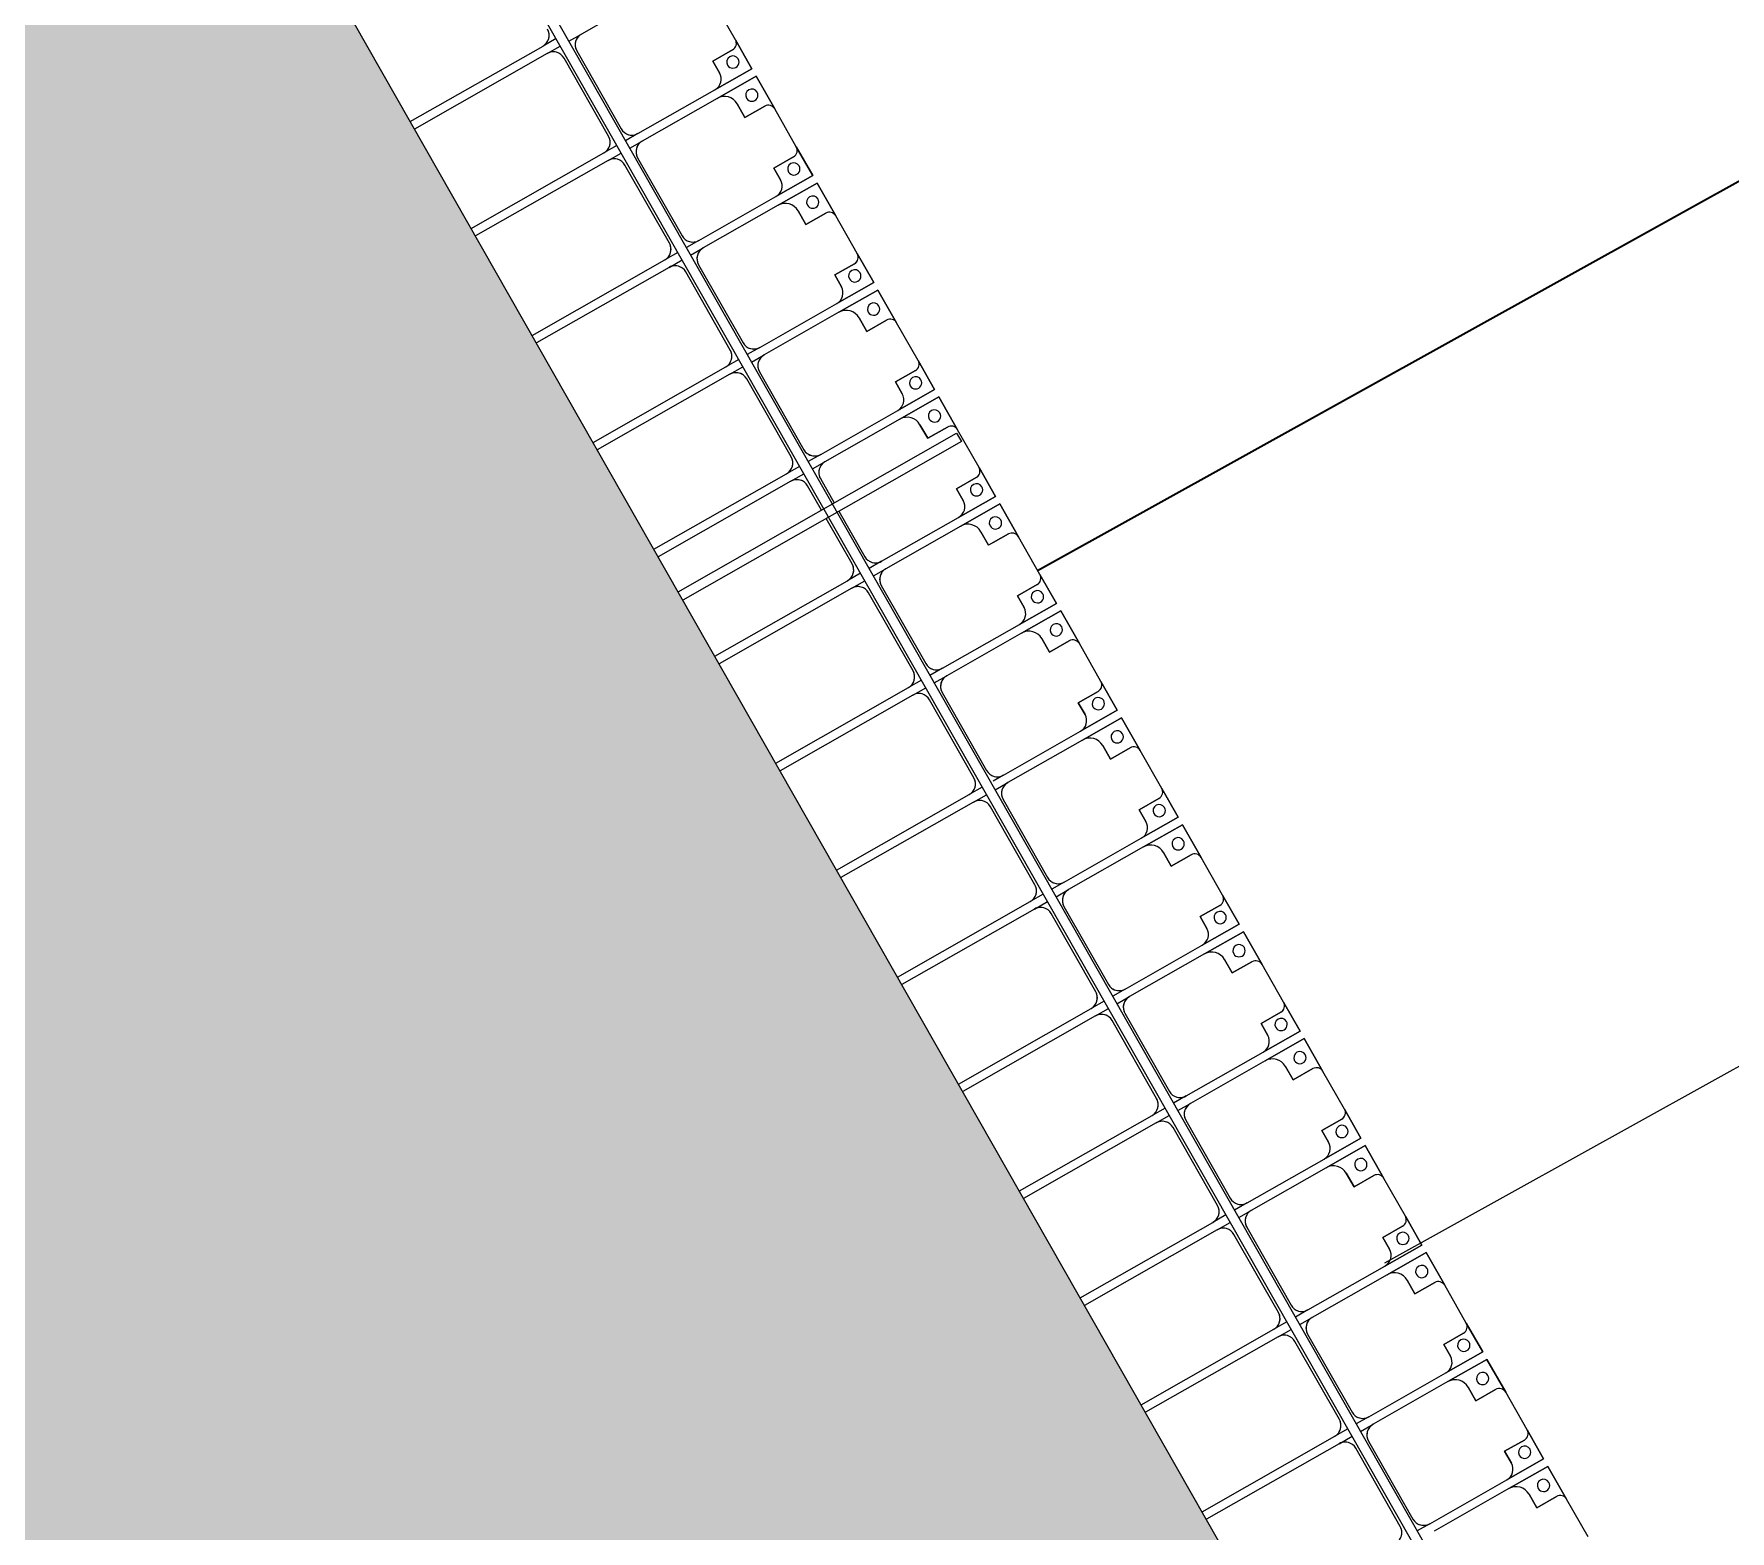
# Model space of a CAD drawing. Header units: millimetres. Extents: x -861324 to 439029, y -308065 to 694685.
# Drawn here: x -94915 to -88024, y -31428 to -25345 of the extents above; entities that cross this region are included whole.
import ezdxf

# ---------------------------------------------------------------- set-up
doc = ezdxf.new("R2010")
doc.units = ezdxf.units.MM
for name, color, linetype, lineweight in [('A-DETL-GENF', 92, 'Continuous', 9), ('A-DETL-THIN', 151, 'Continuous', 9), ('A-GENM', 13, 'Continuous', 9), ('C-TOPO-MAJR', 7, 'Continuous', 35), ('C-TOPO-MINR', 7, 'Continuous', 9), ('S-BEAM', 12, 'Continuous', 9)]:
    doc.layers.add(name, color=color, linetype=linetype, lineweight=lineweight)

# ---------------------------------------------------------------- blocks, each defined once
blk = doc.blocks.new('Dải phao đi lại kèm đỡ invester - DẢI PHAO ĐI LẠI-15551-BỐ TRÍ BÈ PIN HỒ BẢN MÒNG')
at = {"layer": 'A-GENM', "color": 7}
for p, q in [((116588.2, 1312.2), (116411.8, 1312.2)), ((117088.2, 1312.2), (116911.8, 1312.2)), ((117588.2, 1312.2), (117411.8, 1312.2)), ((118088.2, 1312.2), (117911.8, 1312.2)), ((118588.2, 1312.2), (118411.8, 1312.2)), ((119088.2, 1312.2), (118911.8, 1312.2)), ((119588.2, 1312.2), (119411.8, 1312.2)), ((120088.2, 1312.2), (119911.8, 1312.2)), ((120588.2, 1312.2), (120411.8, 1312.2)), ((121088.2, 1312.2), (120911.8, 1312.2)), ((121588.2, 1312.2), (121411.8, 1312.2)), ((122088.2, 1312.2), (121911.8, 1312.2)), ((122588.2, 1312.2), (122411.8, 1312.2)), ((123088.2, 1312.2), (122911.8, 1312.2)), ((123588.2, 1312.2), (123411.8, 1312.2)), ((116618.2, 1189.7), (116618.2, 1282.2)), ((116881.8, 1282.2), (116881.8, 1189.7)), ((117118.2, 1189.7), (117118.2, 1282.2)), ((117381.8, 1282.2), (117381.8, 1189.7)), ((117618.2, 1189.7), (117618.2, 1282.2)), ((117881.8, 1282.2), (117881.8, 1189.7)), ((118118.2, 1189.7), (118118.2, 1282.2)), ((118381.8, 1282.2), (118381.8, 1189.7)), ((118618.2, 1189.7), (118618.2, 1282.2)), ((118881.8, 1282.2), (118881.8, 1189.7)), ((119118.2, 1189.7), (119118.2, 1282.2)), ((119381.8, 1282.2), (119381.8, 1189.7)), ((119618.2, 1189.7), (119618.2, 1282.2)), ((119881.8, 1282.2), (119881.8, 1189.7)), ((120118.2, 1189.7), (120118.2, 1282.2)), ((120381.8, 1282.2), (120381.8, 1189.7)), ((120618.2, 1189.7), (120618.2, 1282.2)), ((120881.8, 1282.2), (120881.8, 1189.7)), ((121118.2, 1189.7), (121118.2, 1282.2)), ((121381.8, 1282.2), (121381.8, 1189.7)), ((121618.2, 1189.7), (121618.2, 1282.2)), ((121881.8, 1282.2), (121881.8, 1189.7)), ((122118.2, 1189.7), (122118.2, 1282.2)), ((122381.8, 1282.2), (122381.8, 1189.7)), ((122618.2, 1189.7), (122618.2, 1282.2)), ((122881.8, 1282.2), (122881.8, 1189.7)), ((123118.2, 1189.7), (123118.2, 1282.2)), ((123381.8, 1282.2), (123381.8, 1189.7)), ((116673.4, 1189.7), (116618.2, 1189.7)), ((116881.8, 1189.7), (116818.4, 1189.7)), ((117173.4, 1189.7), (117118.2, 1189.7)), ((117381.8, 1189.7), (117318.4, 1189.7)), ((117673.4, 1189.7), (117618.2, 1189.7)), ((117881.8, 1189.7), (117818.4, 1189.7)), ((118173.4, 1189.7), (118118.2, 1189.7)), ((118381.8, 1189.7), (118318.4, 1189.7)), ((118673.4, 1189.7), (118618.2, 1189.7)), ((118881.8, 1189.7), (118818.4, 1189.7)), ((119173.4, 1189.7), (119118.2, 1189.7)), ((119381.8, 1189.7), (119318.4, 1189.7)), ((119673.4, 1189.7), (119618.2, 1189.7)), ((119881.8, 1189.7), (119818.4, 1189.7)), ((120173.4, 1189.7), (120118.2, 1189.7)), ((120381.8, 1189.7), (120318.4, 1189.7)), ((120673.4, 1189.7), (120618.2, 1189.7)), ((120881.8, 1189.7), (120818.4, 1189.7)), ((121173.4, 1189.7), (121118.2, 1189.7)), ((121381.8, 1189.7), (121318.4, 1189.7)), ((121673.4, 1189.7), (121618.2, 1189.7)), ((121881.8, 1189.7), (121818.4, 1189.7)), ((122173.4, 1189.7), (122118.2, 1189.7)), ((122381.8, 1189.7), (122318.4, 1189.7)), ((122673.4, 1189.7), (122618.2, 1189.7)), ((122881.8, 1189.7), (122818.4, 1189.7)), ((123173.4, 1189.7), (123118.2, 1189.7)), ((123381.8, 1189.7), (123318.4, 1189.7)), ((116258.4, 1129.7), (116258.4, 779.7)), ((116723.4, 779.7), (116723.4, 1139.7)), ((116758.4, 1129.7), (116758.4, 779.7)), ((117223.4, 779.7), (117223.4, 1139.7)), ((117258.4, 1129.7), (117258.4, 779.7)), ((117723.4, 779.7), (117723.4, 1139.7)), ((117758.4, 1129.7), (117758.4, 779.7)), ((118223.4, 779.7), (118223.4, 1139.7)), ((118258.4, 1129.7), (118258.4, 779.7)), ((118723.4, 779.7), (118723.4, 1139.7)), ((118758.4, 1129.7), (118758.4, 779.7)), ((119223.4, 779.7), (119223.4, 1139.7)), ((119258.4, 1129.7), (119258.4, 779.7)), ((119723.4, 779.7), (119723.4, 1139.7)), ((119758.4, 1129.7), (119758.4, 779.7)), ((120223.4, 779.7), (120223.4, 1139.7)), ((120258.4, 1129.7), (120258.4, 779.7)), ((120723.4, 779.7), (120723.4, 1139.7)), ((120758.4, 1129.7), (120758.4, 779.7)), ((121223.4, 779.7), (121223.4, 1139.7)), ((121258.4, 1129.7), (121258.4, 779.7)), ((121723.4, 779.7), (121723.4, 1139.7)), ((121758.4, 1129.7), (121758.4, 779.7)), ((122223.4, 779.7), (122223.4, 1139.7)), ((122258.4, 1129.7), (122258.4, 779.7)), ((122723.4, 779.7), (122723.4, 1139.7)), ((122758.4, 1129.7), (122758.4, 779.7)), ((123223.4, 779.7), (123223.4, 1139.7)), ((123258.4, 1129.7), (123258.4, 779.7)), ((116258.4, 721.1), (116258.4, 779.7)), ((116723.4, 779.7), (116723.4, 721.1)), ((116758.4, 721.1), (116758.4, 779.7)), ((117223.4, 779.7), (117223.4, 721.1)), ((117258.4, 721.1), (117258.4, 779.7)), ((117723.4, 779.7), (117723.4, 721.1)), ((117758.4, 721.1), (117758.4, 779.7)), ((118223.4, 779.7), (118223.4, 721.1)), ((118258.4, 721.1), (118258.4, 779.7)), ((118723.4, 779.7), (118723.4, 721.1)), ((118758.4, 721.1), (118758.4, 779.7)), ((119223.4, 779.7), (119223.4, 721.1)), ((119258.4, 721.1), (119258.4, 779.7)), ((119723.4, 779.7), (119723.4, 731.8)), ((119758.4, 721.1), (119758.4, 779.7)), ((120223.4, 779.7), (120223.4, 721.1)), ((120258.4, 721.1), (120258.4, 779.7)), ((120723.4, 779.7), (120723.4, 721.1)), ((120758.4, 721.1), (120758.4, 779.7)), ((121223.4, 779.7), (121223.4, 721.1)), ((121258.4, 721.1), (121258.4, 779.7)), ((121723.4, 779.7), (121723.4, 721.1)), ((121758.4, 721.1), (121758.4, 779.7)), ((122223.4, 779.7), (122223.4, 721.1)), ((122258.4, 721.1), (122258.4, 779.7)), ((122723.4, 779.7), (122723.4, 721.1)), ((122758.4, 721.1), (122758.4, 779.7)), ((123223.4, 779.7), (123223.4, 721.1)), ((116308.4, 729.7), (116673.4, 729.7)), ((116808.4, 729.7), (117173.4, 729.7)), ((117308.4, 729.7), (117673.4, 729.7)), ((117808.4, 729.7), (118173.4, 729.7)), ((118308.4, 729.7), (118421.3, 729.7)), ((118461.3, 729.7), (118673.4, 729.7)), ((118808.4, 729.7), (119173.4, 729.7)), ((119308.4, 729.7), (119673.4, 729.7)), ((119808.4, 729.7), (120173.4, 729.7)), ((120308.4, 729.7), (120673.4, 729.7)), ((120808.4, 729.7), (121173.4, 729.7)), ((121308.4, 729.7), (121673.4, 729.7)), ((121808.4, 729.7), (122173.4, 729.7)), ((122308.4, 729.7), (122673.4, 729.7)), ((122808.4, 729.7), (123173.4, 729.7)), ((116223.4, 681.1), (116223.4, 620.3)), ((116223.4, 0), (116223.4, 620.3)), ((116258.4, 620.3), (116258.4, 681.1)), ((116258.4, 620.3), (116258.4, 0)), ((116673.4, 670.3), (116308.4, 670.3)), ((116723.4, 681.1), (116723.4, 620.3)), ((116723.4, 0), (116723.4, 620.3)), ((116758.4, 620.3), (116758.4, 681.1)), ((116758.4, 620.3), (116758.4, 0)), ((117173.4, 670.3), (116808.4, 670.3)), ((117223.4, 681.1), (117223.4, 620.3)), ((117223.4, 0), (117223.4, 620.3)), ((117258.4, 620.3), (117258.4, 681.1)), ((117258.4, 620.3), (117258.4, 0)), ((117673.4, 670.3), (117308.4, 670.3)), ((117723.4, 681.1), (117723.4, 620.3)), ((117723.4, 0), (117723.4, 620.3)), ((117758.4, 620.3), (117758.4, 681.1)), ((117758.4, 620.3), (117758.4, 0)), ((118173.4, 670.3), (117808.4, 670.3)), ((118223.4, 681.1), (118223.4, 620.3)), ((118223.4, 0), (118223.4, 620.3)), ((118258.4, 620.3), (118258.4, 681.1)), ((118258.4, 620.3), (118258.4, 0)), ((118421.3, 670.3), (118308.4, 670.3)), ((118673.4, 670.3), (118461.3, 670.3)), ((118723.4, 681.1), (118723.4, 620.3)), ((118723.4, 0), (118723.4, 620.3)), ((118758.4, 620.3), (118758.4, 681.1)), ((118758.4, 620.3), (118758.4, 0)), ((119173.4, 670.3), (118808.4, 670.3)), ((119223.4, 681.1), (119223.4, 620.3)), ((119223.4, 0), (119223.4, 620.3)), ((119258.4, 620.3), (119258.4, 681.1)), ((119258.4, 620.3), (119258.4, 0)), ((119673.4, 670.3), (119308.4, 670.3)), ((119723.4, 681.1), (119723.4, 620.3)), ((119723.4, 0), (119723.4, 620.3)), ((119758.4, 620.3), (119758.4, 681.1)), ((119758.4, 620.3), (119758.4, 0)), ((120173.4, 670.3), (119808.4, 670.3)), ((120223.4, 681.1), (120223.4, 620.3)), ((120223.4, 0), (120223.4, 620.3)), ((120258.4, 620.3), (120258.4, 681.1)), ((120258.4, 620.3), (120258.4, 0)), ((120673.4, 670.3), (120308.4, 670.3)), ((120723.4, 681.1), (120723.4, 620.3)), ((120723.4, 0), (120723.4, 620.3)), ((120758.4, 620.3), (120758.4, 681.1)), ((120758.4, 620.3), (120758.4, 0)), ((121173.4, 670.3), (120808.4, 670.3)), ((121223.4, 681.1), (121223.4, 620.3)), ((121223.4, 0), (121223.4, 620.3)), ((121258.4, 620.3), (121258.4, 681.1)), ((121258.4, 620.3), (121258.4, 0)), ((121673.4, 670.3), (121308.4, 670.3)), ((121723.4, 681.1), (121723.4, 620.3)), ((121723.4, 0), (121723.4, 620.3)), ((121758.4, 620.3), (121758.4, 681.1)), ((121758.4, 620.3), (121758.4, 0)), ((122173.4, 670.3), (121808.4, 670.3)), ((122223.4, 681.1), (122223.4, 620.3)), ((122223.4, 0), (122223.4, 620.3)), ((122258.4, 620.3), (122258.4, 681.1)), ((122258.4, 620.3), (122258.4, 0)), ((122673.4, 670.3), (122308.4, 670.3)), ((122723.4, 681.1), (122723.4, 620.3)), ((122723.4, 0), (122723.4, 620.3)), ((122758.4, 620.3), (122758.4, 681.1)), ((122758.4, 620.3), (122758.4, 0)), ((123173.4, 670.3), (122808.4, 670.3))]:
    blk.add_line(p, q, dxfattribs=at)
at = {"layer": 'A-GENM', "color": 9}
for p, q in [((116588.2, 1312.2), (116723.4, 1312.2)), ((116723.4, 1312.2), (116588.2, 1312.2)), ((116723.4, 1312.2), (116723.4, 1139.7)), ((116723.4, 1139.7), (116723.4, 1312.2)), ((116758.4, 1312.2), (116911.8, 1312.2)), ((116758.4, 1129.7), (116758.4, 1312.2)), ((116758.4, 1312.2), (116758.4, 1129.7)), ((116911.8, 1312.2), (116758.4, 1312.2)), ((117088.2, 1312.2), (117223.4, 1312.2)), ((117223.4, 1312.2), (117088.2, 1312.2)), ((117223.4, 1312.2), (117223.4, 1139.7)), ((117223.4, 1139.7), (117223.4, 1312.2)), ((117258.4, 1312.2), (117411.8, 1312.2)), ((117258.4, 1129.7), (117258.4, 1312.2)), ((117258.4, 1312.2), (117258.4, 1129.7)), ((117411.8, 1312.2), (117258.4, 1312.2)), ((117588.2, 1312.2), (117723.4, 1312.2)), ((117723.4, 1312.2), (117588.2, 1312.2)), ((117723.4, 1312.2), (117723.4, 1139.7)), ((117723.4, 1139.7), (117723.4, 1312.2)), ((117758.4, 1312.2), (117911.8, 1312.2)), ((117758.4, 1129.7), (117758.4, 1312.2)), ((117758.4, 1312.2), (117758.4, 1129.7)), ((117911.8, 1312.2), (117758.4, 1312.2)), ((118088.2, 1312.2), (118223.4, 1312.2)), ((118223.4, 1312.2), (118088.2, 1312.2)), ((118223.4, 1312.2), (118223.4, 1139.7)), ((118223.4, 1139.7), (118223.4, 1312.2)), ((118258.4, 1312.2), (118411.8, 1312.2)), ((118258.4, 1129.7), (118258.4, 1312.2)), ((118258.4, 1312.2), (118258.4, 1129.7)), ((118411.8, 1312.2), (118258.4, 1312.2)), ((118588.2, 1312.2), (118723.4, 1312.2)), ((118723.4, 1312.2), (118588.2, 1312.2)), ((118723.4, 1312.2), (118723.4, 1139.7)), ((118723.4, 1139.7), (118723.4, 1312.2)), ((118758.4, 1312.2), (118911.8, 1312.2)), ((118758.4, 1129.7), (118758.4, 1312.2)), ((118758.4, 1312.2), (118758.4, 1129.7)), ((118911.8, 1312.2), (118758.4, 1312.2)), ((119088.2, 1312.2), (119223.4, 1312.2)), ((119223.4, 1312.2), (119088.2, 1312.2)), ((119223.4, 1312.2), (119223.4, 1139.7)), ((119223.4, 1139.7), (119223.4, 1312.2)), ((119258.4, 1312.2), (119411.8, 1312.2)), ((119258.4, 1129.7), (119258.4, 1312.2)), ((119258.4, 1312.2), (119258.4, 1129.7)), ((119411.8, 1312.2), (119258.4, 1312.2)), ((119588.2, 1312.2), (119723.4, 1312.2)), ((119723.4, 1312.2), (119588.2, 1312.2)), ((119723.4, 1312.2), (119723.4, 1139.7)), ((119723.4, 1139.7), (119723.4, 1312.2)), ((119758.4, 1312.2), (119911.8, 1312.2)), ((119758.4, 1129.7), (119758.4, 1312.2)), ((119758.4, 1312.2), (119758.4, 1129.7)), ((119911.8, 1312.2), (119758.4, 1312.2)), ((120088.2, 1312.2), (120223.4, 1312.2)), ((120223.4, 1312.2), (120088.2, 1312.2)), ((120223.4, 1312.2), (120223.4, 1139.7)), ((120223.4, 1139.7), (120223.4, 1312.2)), ((120258.4, 1312.2), (120411.8, 1312.2)), ((120258.4, 1129.7), (120258.4, 1312.2)), ((120258.4, 1312.2), (120258.4, 1129.7)), ((120411.8, 1312.2), (120258.4, 1312.2)), ((120588.2, 1312.2), (120723.4, 1312.2)), ((120723.4, 1312.2), (120588.2, 1312.2)), ((120723.4, 1312.2), (120723.4, 1139.7)), ((120723.4, 1139.7), (120723.4, 1312.2)), ((120758.4, 1312.2), (120911.8, 1312.2)), ((120758.4, 1129.7), (120758.4, 1312.2)), ((120758.4, 1312.2), (120758.4, 1129.7)), ((120911.8, 1312.2), (120758.4, 1312.2)), ((121088.2, 1312.2), (121223.4, 1312.2)), ((121223.4, 1312.2), (121088.2, 1312.2)), ((121223.4, 1312.2), (121223.4, 1139.7)), ((121223.4, 1139.7), (121223.4, 1312.2)), ((121258.4, 1312.2), (121411.8, 1312.2)), ((121258.4, 1129.7), (121258.4, 1312.2)), ((121258.4, 1312.2), (121258.4, 1129.7)), ((121411.8, 1312.2), (121258.4, 1312.2)), ((121588.2, 1312.2), (121723.4, 1312.2)), ((121723.4, 1312.2), (121588.2, 1312.2)), ((121723.4, 1312.2), (121723.4, 1139.7)), ((121723.4, 1139.7), (121723.4, 1312.2)), ((121758.4, 1312.2), (121911.8, 1312.2)), ((121758.4, 1129.7), (121758.4, 1312.2)), ((121758.4, 1312.2), (121758.4, 1129.7)), ((121911.8, 1312.2), (121758.4, 1312.2)), ((122088.2, 1312.2), (122223.4, 1312.2)), ((122223.4, 1312.2), (122088.2, 1312.2)), ((122223.4, 1312.2), (122223.4, 1139.7)), ((122223.4, 1139.7), (122223.4, 1312.2)), ((122258.4, 1312.2), (122411.8, 1312.2)), ((122258.4, 1129.7), (122258.4, 1312.2)), ((122258.4, 1312.2), (122258.4, 1129.7)), ((122411.8, 1312.2), (122258.4, 1312.2)), ((122588.2, 1312.2), (122723.4, 1312.2)), ((122723.4, 1312.2), (122588.2, 1312.2)), ((122723.4, 1312.2), (122723.4, 1139.7)), ((122723.4, 1139.7), (122723.4, 1312.2)), ((122758.4, 1312.2), (122911.8, 1312.2)), ((122758.4, 1129.7), (122758.4, 1312.2)), ((122758.4, 1312.2), (122758.4, 1129.7)), ((122911.8, 1312.2), (122758.4, 1312.2)), ((123088.2, 1312.2), (123223.4, 1312.2)), ((123223.4, 1312.2), (123088.2, 1312.2)), ((123223.4, 1312.2), (123223.4, 1139.7)), ((123223.4, 1139.7), (123223.4, 1312.2)), ((123258.4, 1312.2), (123411.8, 1312.2)), ((123258.4, 1129.7), (123258.4, 1312.2)), ((123258.4, 1312.2), (123258.4, 1129.7)), ((123411.8, 1312.2), (123258.4, 1312.2)), ((116618.2, 1282.2), (116618.2, 1189.7)), ((116618.2, 1282.2), (116618.2, 1189.7)), ((116618.2, 1189.7), (116618.2, 1282.2)), ((116881.8, 1189.7), (116881.8, 1282.2)), ((116881.8, 1189.7), (116881.8, 1282.2)), ((116881.8, 1282.2), (116881.8, 1189.7)), ((117118.2, 1282.2), (117118.2, 1189.7)), ((117118.2, 1282.2), (117118.2, 1189.7)), ((117118.2, 1189.7), (117118.2, 1282.2)), ((117381.8, 1189.7), (117381.8, 1282.2)), ((117381.8, 1189.7), (117381.8, 1282.2)), ((117381.8, 1282.2), (117381.8, 1189.7)), ((117618.2, 1282.2), (117618.2, 1189.7)), ((117618.2, 1282.2), (117618.2, 1189.7)), ((117618.2, 1189.7), (117618.2, 1282.2)), ((117881.8, 1189.7), (117881.8, 1282.2)), ((117881.8, 1189.7), (117881.8, 1282.2)), ((117881.8, 1282.2), (117881.8, 1189.7)), ((118118.2, 1282.2), (118118.2, 1189.7)), ((118118.2, 1282.2), (118118.2, 1189.7)), ((118118.2, 1189.7), (118118.2, 1282.2)), ((118381.8, 1189.7), (118381.8, 1282.2)), ((118381.8, 1189.7), (118381.8, 1282.2)), ((118381.8, 1282.2), (118381.8, 1189.7)), ((118618.2, 1282.2), (118618.2, 1189.7)), ((118618.2, 1282.2), (118618.2, 1189.7)), ((118618.2, 1189.7), (118618.2, 1282.2)), ((118881.8, 1211.1), (118881.8, 1282.2)), ((118881.8, 1211.1), (118881.8, 1282.2)), ((118881.8, 1282.2), (118881.8, 1211.1)), ((119118.2, 1282.2), (119118.2, 1189.7)), ((119118.2, 1282.2), (119118.2, 1189.7)), ((119118.2, 1189.7), (119118.2, 1282.2)), ((119381.8, 1189.7), (119381.8, 1282.2)), ((119381.8, 1189.7), (119381.8, 1282.2)), ((119381.8, 1282.2), (119381.8, 1189.7)), ((119618.2, 1282.2), (119618.2, 1189.7)), ((119618.2, 1282.2), (119618.2, 1189.7)), ((119618.2, 1189.7), (119618.2, 1282.2)), ((119881.8, 1189.7), (119881.8, 1282.2)), ((119881.8, 1189.7), (119881.8, 1282.2)), ((119881.8, 1282.2), (119881.8, 1189.7)), ((120118.2, 1282.2), (120118.2, 1189.7)), ((120118.2, 1282.2), (120118.2, 1189.7)), ((120118.2, 1189.7), (120118.2, 1282.2)), ((120381.8, 1189.7), (120381.8, 1282.2)), ((120381.8, 1189.7), (120381.8, 1282.2)), ((120381.8, 1282.2), (120381.8, 1189.7)), ((120618.2, 1282.2), (120618.2, 1189.7)), ((120618.2, 1282.2), (120618.2, 1189.7)), ((120618.2, 1189.7), (120618.2, 1282.2)), ((120881.8, 1189.7), (120881.8, 1282.2)), ((120881.8, 1189.7), (120881.8, 1282.2)), ((120881.8, 1282.2), (120881.8, 1189.7)), ((121118.2, 1282.2), (121118.2, 1189.7)), ((121118.2, 1282.2), (121118.2, 1189.7)), ((121118.2, 1189.7), (121118.2, 1282.2)), ((121381.8, 1189.7), (121381.8, 1282.2)), ((121381.8, 1189.7), (121381.8, 1282.2)), ((121381.8, 1282.2), (121381.8, 1189.7)), ((121618.2, 1282.2), (121618.2, 1189.7)), ((121618.2, 1282.2), (121618.2, 1189.7)), ((121618.2, 1189.7), (121618.2, 1282.2)), ((121881.8, 1189.7), (121881.8, 1282.2)), ((121881.8, 1189.7), (121881.8, 1282.2)), ((121881.8, 1282.2), (121881.8, 1189.7)), ((122118.2, 1282.2), (122118.2, 1189.7)), ((122118.2, 1282.2), (122118.2, 1189.7)), ((122118.2, 1189.7), (122118.2, 1282.2)), ((122381.8, 1189.7), (122381.8, 1282.2)), ((122381.8, 1189.7), (122381.8, 1282.2)), ((122381.8, 1282.2), (122381.8, 1189.7)), ((122618.2, 1282.2), (122618.2, 1189.7)), ((122618.2, 1282.2), (122618.2, 1189.7)), ((122618.2, 1189.7), (122618.2, 1282.2)), ((122881.8, 1189.7), (122881.8, 1282.2)), ((122881.8, 1189.7), (122881.8, 1282.2)), ((122881.8, 1282.2), (122881.8, 1189.7)), ((123118.2, 1282.2), (123118.2, 1189.7)), ((123118.2, 1282.2), (123118.2, 1189.7)), ((123118.2, 1189.7), (123118.2, 1282.2)), ((123381.8, 1189.7), (123381.8, 1282.2)), ((123381.8, 1189.7), (123381.8, 1282.2)), ((123381.8, 1282.2), (123381.8, 1189.7)), ((116618.2, 1189.7), (116673.4, 1189.7)), ((116618.2, 1189.7), (116673.4, 1189.7)), ((116673.4, 1189.7), (116618.2, 1189.7)), ((116818.4, 1189.7), (116881.8, 1189.7)), ((116818.4, 1189.7), (116881.8, 1189.7)), ((116881.8, 1189.7), (116818.4, 1189.7)), ((117118.2, 1189.7), (117173.4, 1189.7)), ((117118.2, 1189.7), (117173.4, 1189.7)), ((117173.4, 1189.7), (117118.2, 1189.7)), ((117318.4, 1189.7), (117381.8, 1189.7)), ((117318.4, 1189.7), (117381.8, 1189.7)), ((117381.8, 1189.7), (117318.4, 1189.7)), ((117618.2, 1189.7), (117673.4, 1189.7)), ((117618.2, 1189.7), (117673.4, 1189.7)), ((117673.4, 1189.7), (117618.2, 1189.7)), ((117818.4, 1189.7), (117881.8, 1189.7)), ((117818.4, 1189.7), (117881.8, 1189.7)), ((117881.8, 1189.7), (117818.4, 1189.7)), ((118118.2, 1189.7), (118173.4, 1189.7)), ((118118.2, 1189.7), (118173.4, 1189.7)), ((118173.4, 1189.7), (118118.2, 1189.7)), ((118318.4, 1189.7), (118381.8, 1189.7)), ((118318.4, 1189.7), (118381.8, 1189.7)), ((118381.8, 1189.7), (118318.4, 1189.7)), ((118618.2, 1189.7), (118673.4, 1189.7)), ((118618.2, 1189.7), (118673.4, 1189.7)), ((118673.4, 1189.7), (118618.2, 1189.7)), ((118818.4, 1189.7), (118881.8, 1189.7)), ((118818.4, 1189.7), (118881.8, 1189.7)), ((118881.8, 1189.7), (118818.4, 1189.7)), ((119118.2, 1189.7), (119173.4, 1189.7)), ((119118.2, 1189.7), (119173.4, 1189.7)), ((119173.4, 1189.7), (119118.2, 1189.7)), ((119318.4, 1189.7), (119381.8, 1189.7)), ((119318.4, 1189.7), (119381.8, 1189.7)), ((119381.8, 1189.7), (119318.4, 1189.7)), ((119618.2, 1189.7), (119673.4, 1189.7)), ((119618.2, 1189.7), (119673.4, 1189.7)), ((119673.4, 1189.7), (119618.2, 1189.7)), ((119818.4, 1189.7), (119881.8, 1189.7)), ((119818.4, 1189.7), (119881.8, 1189.7)), ((119881.8, 1189.7), (119818.4, 1189.7)), ((120118.2, 1189.7), (120173.4, 1189.7)), ((120118.2, 1189.7), (120173.4, 1189.7)), ((120173.4, 1189.7), (120118.2, 1189.7)), ((120318.4, 1189.7), (120381.8, 1189.7)), ((120318.4, 1189.7), (120381.8, 1189.7)), ((120381.8, 1189.7), (120318.4, 1189.7)), ((120618.2, 1189.7), (120673.4, 1189.7)), ((120618.2, 1189.7), (120673.4, 1189.7)), ((120673.4, 1189.7), (120618.2, 1189.7)), ((120818.4, 1189.7), (120881.8, 1189.7)), ((120818.4, 1189.7), (120881.8, 1189.7)), ((120881.8, 1189.7), (120818.4, 1189.7)), ((121118.2, 1189.7), (121173.4, 1189.7)), ((121118.2, 1189.7), (121173.4, 1189.7)), ((121173.4, 1189.7), (121118.2, 1189.7)), ((121318.4, 1189.7), (121381.8, 1189.7)), ((121318.4, 1189.7), (121381.8, 1189.7)), ((121381.8, 1189.7), (121318.4, 1189.7)), ((121618.2, 1189.7), (121673.4, 1189.7)), ((121618.2, 1189.7), (121673.4, 1189.7)), ((121673.4, 1189.7), (121618.2, 1189.7)), ((121818.4, 1189.7), (121881.8, 1189.7)), ((121818.4, 1189.7), (121881.8, 1189.7)), ((121881.8, 1189.7), (121818.4, 1189.7)), ((122118.2, 1189.7), (122173.4, 1189.7)), ((122118.2, 1189.7), (122173.4, 1189.7)), ((122173.4, 1189.7), (122118.2, 1189.7)), ((122318.4, 1189.7), (122381.8, 1189.7)), ((122318.4, 1189.7), (122381.8, 1189.7)), ((122381.8, 1189.7), (122318.4, 1189.7)), ((122618.2, 1189.7), (122673.4, 1189.7)), ((122618.2, 1189.7), (122673.4, 1189.7)), ((122673.4, 1189.7), (122618.2, 1189.7)), ((122818.4, 1189.7), (122881.8, 1189.7)), ((122818.4, 1189.7), (122881.8, 1189.7)), ((122881.8, 1189.7), (122818.4, 1189.7)), ((123118.2, 1189.7), (123173.4, 1189.7)), ((123118.2, 1189.7), (123173.4, 1189.7)), ((123173.4, 1189.7), (123118.2, 1189.7)), ((123318.4, 1189.7), (123381.8, 1189.7)), ((123318.4, 1189.7), (123381.8, 1189.7)), ((123381.8, 1189.7), (123318.4, 1189.7)), ((116258.4, 721.1), (116258.4, 779.7)), ((116723.4, 779.7), (116723.4, 721.1)), ((116758.4, 721.1), (116758.4, 779.7)), ((117223.4, 779.7), (117223.4, 721.1)), ((117258.4, 721.1), (117258.4, 779.7)), ((117723.4, 779.7), (117723.4, 721.1)), ((117758.4, 721.1), (117758.4, 779.7)), ((118223.4, 779.7), (118223.4, 721.1)), ((118258.4, 721.1), (118258.4, 779.7)), ((118723.4, 779.7), (118723.4, 721.1)), ((118758.4, 721.1), (118758.4, 779.7)), ((119223.4, 779.7), (119223.4, 721.1)), ((119258.4, 721.1), (119258.4, 779.7)), ((119723.4, 779.7), (119723.4, 731.8)), ((119758.4, 721.1), (119758.4, 779.7)), ((120223.4, 779.7), (120223.4, 721.1)), ((120258.4, 721.1), (120258.4, 779.7)), ((120723.4, 779.7), (120723.4, 721.1)), ((120758.4, 721.1), (120758.4, 779.7)), ((121223.4, 779.7), (121223.4, 721.1)), ((121258.4, 721.1), (121258.4, 779.7)), ((121723.4, 779.7), (121723.4, 721.1)), ((121758.4, 721.1), (121758.4, 779.7)), ((122223.4, 779.7), (122223.4, 721.1)), ((122258.4, 721.1), (122258.4, 779.7)), ((122723.4, 779.7), (122723.4, 721.1)), ((122758.4, 721.1), (122758.4, 779.7)), ((123223.4, 779.7), (123223.4, 721.1)), ((116223.4, 681.1), (116223.4, 620.3)), ((116258.4, 620.3), (116258.4, 681.1)), ((116723.4, 681.1), (116723.4, 620.3)), ((116758.4, 620.3), (116758.4, 681.1)), ((117223.4, 681.1), (117223.4, 620.3)), ((117258.4, 620.3), (117258.4, 681.1)), ((117723.4, 681.1), (117723.4, 620.3)), ((117758.4, 620.3), (117758.4, 681.1)), ((118223.4, 681.1), (118223.4, 620.3)), ((118258.4, 620.3), (118258.4, 681.1)), ((118723.4, 681.1), (118723.4, 620.3)), ((118758.4, 620.3), (118758.4, 681.1)), ((119223.4, 681.1), (119223.4, 620.3)), ((119258.4, 620.3), (119258.4, 681.1)), ((119723.4, 681.1), (119723.4, 620.3)), ((119758.4, 620.3), (119758.4, 681.1)), ((120223.4, 681.1), (120223.4, 620.3)), ((120258.4, 620.3), (120258.4, 681.1)), ((120723.4, 681.1), (120723.4, 620.3)), ((120758.4, 620.3), (120758.4, 681.1)), ((121223.4, 681.1), (121223.4, 620.3)), ((121258.4, 620.3), (121258.4, 681.1)), ((121723.4, 681.1), (121723.4, 620.3)), ((121758.4, 620.3), (121758.4, 681.1)), ((122223.4, 681.1), (122223.4, 620.3)), ((122258.4, 620.3), (122258.4, 681.1)), ((122723.4, 681.1), (122723.4, 620.3)), ((122758.4, 620.3), (122758.4, 681.1))]:
    blk.add_line(p, q, dxfattribs=at)
at = {"layer": 'A-GENM', "color": 7}
for centre, radius, start, end in [((116588.2, 1282.2), 30, 360, 90), ((116911.8, 1282.2), 30, 90, 180), ((117088.2, 1282.2), 30, 360, 90), ((117411.8, 1282.2), 30, 90, 180), ((117588.2, 1282.2), 30, 360, 90), ((117911.8, 1282.2), 30, 90, 180), ((118088.2, 1282.2), 30, 360, 90), ((118411.8, 1282.2), 30, 90, 180), ((118588.2, 1282.2), 30, 360, 90), ((118911.8, 1282.2), 30, 90, 180), ((119088.2, 1282.2), 30, 360, 90), ((119411.8, 1282.2), 30, 90, 180), ((119588.2, 1282.2), 30, 360, 90), ((119911.8, 1282.2), 30, 90, 180), ((120088.2, 1282.2), 30, 360, 90), ((120411.8, 1282.2), 30, 90, 180), ((120588.2, 1282.2), 30, 360, 90), ((120911.8, 1282.2), 30, 90, 180), ((121088.2, 1282.2), 30, 360, 90), ((121411.8, 1282.2), 30, 90, 180), ((121588.2, 1282.2), 30, 360, 90), ((121911.8, 1282.2), 30, 90, 180), ((122088.2, 1282.2), 30, 360, 90), ((122411.8, 1282.2), 30, 90, 180), ((122588.2, 1282.2), 30, 360, 90), ((122911.8, 1282.2), 30, 90, 180), ((123088.2, 1282.2), 30, 360, 90), ((123411.8, 1282.2), 30, 90, 180), ((116673.4, 1139.7), 50, 0, 90), ((116818.4, 1129.7), 60, 90, 180), ((117173.4, 1139.7), 50, 0, 90), ((117318.4, 1129.7), 60, 90, 180), ((117673.4, 1139.7), 50, 0, 90), ((117818.4, 1129.7), 60, 90, 180), ((118173.4, 1139.7), 50, 0, 90), ((118318.4, 1129.7), 60, 90, 180), ((118673.4, 1139.7), 50, 0, 90), ((118818.4, 1129.7), 60, 90, 180), ((119173.4, 1139.7), 50, 0, 90), ((119318.4, 1129.7), 60, 90, 180), ((119673.4, 1139.7), 50, 0, 90), ((119818.4, 1129.7), 60, 90, 180), ((120173.4, 1139.7), 50, 0, 90), ((120318.4, 1129.7), 60, 90, 180), ((120673.4, 1139.7), 50, 0, 90), ((120818.4, 1129.7), 60, 90, 180), ((121173.4, 1139.7), 50, 0, 90), ((121318.4, 1129.7), 60, 90, 180), ((121673.4, 1139.7), 50, 0, 90), ((121818.4, 1129.7), 60, 90, 180), ((122173.4, 1139.7), 50, 0, 90), ((122318.4, 1129.7), 60, 90, 180), ((122673.4, 1139.7), 50, 0, 90), ((122818.4, 1129.7), 60, 90, 180), ((123173.4, 1139.7), 50, 0, 90), ((123318.4, 1129.7), 60, 90, 180), ((116308.4, 779.7), 50, 180, 270), ((116673.4, 779.7), 50, 270, 0), ((116673.4, 779.7), 50, 300, 0), ((116808.4, 779.7), 50, 180, 270), ((117173.4, 779.7), 50, 270, 0), ((117173.4, 779.7), 50, 300, 0), ((117308.4, 779.7), 50, 180, 270), ((117673.4, 779.7), 50, 270, 0), ((117673.4, 779.7), 50, 300, 0), ((117808.4, 779.7), 50, 180, 270), ((118173.4, 779.7), 50, 270, 0), ((118173.4, 779.7), 50, 300, 0), ((118308.4, 779.7), 50, 180, 270), ((118673.4, 779.7), 50, 270, 0), ((118673.4, 779.7), 50, 300, 0), ((118808.4, 779.7), 50, 180, 270), ((119173.4, 779.7), 50, 270, 0), ((119173.4, 779.7), 50, 300, 0), ((119308.4, 779.7), 50, 180, 270), ((119673.4, 779.7), 50, 270, 0), ((119673.4, 779.7), 50, 300, 0), ((119808.4, 779.7), 50, 180, 270), ((120173.4, 779.7), 50, 270, 0), ((120173.4, 779.7), 50, 300, 0), ((120308.4, 779.7), 50, 180, 270), ((120673.4, 779.7), 50, 270, 0), ((120673.4, 779.7), 50, 300, 0), ((120808.4, 779.7), 50, 180, 270), ((121173.4, 779.7), 50, 270, 0), ((121173.4, 779.7), 50, 300, 0), ((121308.4, 779.7), 50, 180, 270), ((121673.4, 779.7), 50, 270, 0), ((121673.4, 779.7), 50, 300, 0), ((121808.4, 779.7), 50, 180, 270), ((122173.4, 779.7), 50, 270, 0), ((122173.4, 779.7), 50, 300, 0), ((122308.4, 779.7), 50, 180, 270), ((122673.4, 779.7), 50, 270, 0), ((122673.4, 779.7), 50, 300, 0), ((122808.4, 779.7), 50, 180, 270), ((123173.4, 779.7), 50, 270, 0), ((123173.4, 779.7), 50, 300, 0), ((116308.4, 779.7), 50, 210, 270), ((116808.4, 779.7), 50, 210, 270), ((117308.4, 779.7), 50, 210, 270), ((117808.4, 779.7), 50, 210, 270), ((118308.4, 779.7), 50, 210, 270), ((118808.4, 779.7), 50, 210, 270), ((119308.4, 779.7), 50, 210, 270), ((119808.4, 779.7), 50, 210, 270), ((120308.4, 779.7), 50, 210, 270), ((120808.4, 779.7), 50, 210, 270), ((121308.4, 779.7), 50, 210, 270), ((121808.4, 779.7), 50, 210, 270), ((122308.4, 779.7), 50, 210, 270), ((122808.4, 779.7), 50, 210, 270), ((116173.4, 620.3), 50, 360, 90), ((116173.4, 620.3), 50, 30, 90), ((116308.4, 620.3), 50, 90, 180), ((116308.4, 620.3), 50, 120, 180), ((116673.4, 620.3), 50, 360, 90), ((116673.4, 620.3), 50, 30, 90), ((116808.4, 620.3), 50, 90, 180), ((116808.4, 620.3), 50, 120, 180), ((117173.4, 620.3), 50, 360, 90), ((117173.4, 620.3), 50, 30, 90), ((117308.4, 620.3), 50, 90, 180), ((117308.4, 620.3), 50, 120, 180), ((117673.4, 620.3), 50, 360, 90), ((117673.4, 620.3), 50, 30, 90), ((117808.4, 620.3), 50, 90, 180), ((117808.4, 620.3), 50, 120, 180), ((118173.4, 620.3), 50, 360, 90), ((118173.4, 620.3), 50, 30, 90), ((118308.4, 620.3), 50, 90, 180), ((118308.4, 620.3), 50, 120, 180), ((118673.4, 620.3), 50, 360, 90), ((118673.4, 620.3), 50, 30, 90), ((118808.4, 620.3), 50, 90, 180), ((118808.4, 620.3), 50, 120, 180), ((119173.4, 620.3), 50, 360, 90), ((119173.4, 620.3), 50, 30, 90), ((119308.4, 620.3), 50, 90, 180), ((119308.4, 620.3), 50, 120, 180), ((119673.4, 620.3), 50, 360, 90), ((119673.4, 620.3), 50, 30, 90), ((119808.4, 620.3), 50, 90, 180), ((119808.4, 620.3), 50, 120, 180), ((120173.4, 620.3), 50, 360, 90), ((120173.4, 620.3), 50, 30, 90), ((120308.4, 620.3), 50, 90, 180), ((120308.4, 620.3), 50, 120, 180), ((120673.4, 620.3), 50, 360, 90), ((120673.4, 620.3), 50, 30, 90), ((120808.4, 620.3), 50, 90, 180), ((120808.4, 620.3), 50, 120, 180), ((121173.4, 620.3), 50, 360, 90), ((121173.4, 620.3), 50, 30, 90), ((121308.4, 620.3), 50, 90, 180), ((121308.4, 620.3), 50, 120, 180), ((121673.4, 620.3), 50, 360, 90), ((121673.4, 620.3), 50, 30, 90), ((121808.4, 620.3), 50, 90, 180), ((121808.4, 620.3), 50, 120, 180), ((122173.4, 620.3), 50, 360, 90), ((122173.4, 620.3), 50, 30, 90), ((122308.4, 620.3), 50, 90, 180), ((122308.4, 620.3), 50, 120, 180), ((122673.4, 620.3), 50, 360, 90), ((122673.4, 620.3), 50, 30, 90), ((122808.4, 620.3), 50, 90, 180), ((122808.4, 620.3), 50, 120, 180), ((123173.4, 620.3), 50, 360, 90), ((123173.4, 620.3), 50, 30, 90)]:
    blk.add_arc(centre, radius, start, end, dxfattribs=at)
at = {"layer": 'A-GENM', "color": 9}
for centre, radius, start, end in [((116588.2, 1282.2), 30, 0, 90), ((116588.2, 1282.2), 30, 360, 90), ((116588.2, 1282.2), 30, 360, 90), ((116911.8, 1282.2), 30, 90, 180), ((116911.8, 1282.2), 30, 90, 180), ((116911.8, 1282.2), 30, 90, 180), ((117088.2, 1282.2), 30, 0, 90), ((117088.2, 1282.2), 30, 360, 90), ((117088.2, 1282.2), 30, 360, 90), ((117411.8, 1282.2), 30, 90, 180), ((117411.8, 1282.2), 30, 90, 180), ((117411.8, 1282.2), 30, 90, 180), ((117588.2, 1282.2), 30, 0, 90), ((117588.2, 1282.2), 30, 360, 90), ((117588.2, 1282.2), 30, 360, 90), ((117911.8, 1282.2), 30, 90, 180), ((117911.8, 1282.2), 30, 90, 180), ((117911.8, 1282.2), 30, 90, 180), ((118088.2, 1282.2), 30, 0, 90), ((118088.2, 1282.2), 30, 360, 90), ((118088.2, 1282.2), 30, 360, 90), ((118411.8, 1282.2), 30, 90, 180), ((118411.8, 1282.2), 30, 90, 180), ((118411.8, 1282.2), 30, 90, 180), ((118588.2, 1282.2), 30, 0, 90), ((118588.2, 1282.2), 30, 360, 90), ((118588.2, 1282.2), 30, 360, 90), ((118911.8, 1282.2), 30, 90, 180), ((118911.8, 1282.2), 30, 90, 180), ((118911.8, 1282.2), 30, 90, 180), ((119088.2, 1282.2), 30, 0, 90), ((119088.2, 1282.2), 30, 360, 90), ((119088.2, 1282.2), 30, 360, 90), ((119411.8, 1282.2), 30, 90, 180), ((119411.8, 1282.2), 30, 90, 180), ((119411.8, 1282.2), 30, 90, 180), ((119588.2, 1282.2), 30, 0, 90), ((119588.2, 1282.2), 30, 360, 90), ((119588.2, 1282.2), 30, 360, 90), ((119911.8, 1282.2), 30, 90, 180), ((119911.8, 1282.2), 30, 90, 180), ((119911.8, 1282.2), 30, 90, 180), ((120088.2, 1282.2), 30, 0, 90), ((120088.2, 1282.2), 30, 360, 90), ((120088.2, 1282.2), 30, 360, 90), ((120411.8, 1282.2), 30, 90, 180), ((120411.8, 1282.2), 30, 90, 180), ((120411.8, 1282.2), 30, 90, 180), ((120588.2, 1282.2), 30, 0, 90), ((120588.2, 1282.2), 30, 360, 90), ((120588.2, 1282.2), 30, 360, 90), ((120911.8, 1282.2), 30, 90, 180), ((120911.8, 1282.2), 30, 90, 180), ((120911.8, 1282.2), 30, 90, 180), ((121088.2, 1282.2), 30, 0, 90), ((121088.2, 1282.2), 30, 360, 90), ((121088.2, 1282.2), 30, 360, 90), ((121411.8, 1282.2), 30, 90, 180), ((121411.8, 1282.2), 30, 90, 180), ((121411.8, 1282.2), 30, 90, 180), ((121588.2, 1282.2), 30, 0, 90), ((121588.2, 1282.2), 30, 360, 90), ((121588.2, 1282.2), 30, 360, 90), ((121911.8, 1282.2), 30, 90, 180), ((121911.8, 1282.2), 30, 90, 180), ((121911.8, 1282.2), 30, 90, 180), ((122088.2, 1282.2), 30, 0, 90), ((122088.2, 1282.2), 30, 360, 90), ((122088.2, 1282.2), 30, 360, 90), ((122411.8, 1282.2), 30, 90, 180), ((122411.8, 1282.2), 30, 90, 180), ((122411.8, 1282.2), 30, 90, 180), ((122588.2, 1282.2), 30, 0, 90), ((122588.2, 1282.2), 30, 360, 90), ((122588.2, 1282.2), 30, 360, 90), ((122911.8, 1282.2), 30, 90, 180), ((122911.8, 1282.2), 30, 90, 180), ((122911.8, 1282.2), 30, 90, 180), ((123088.2, 1282.2), 30, 0, 90), ((123088.2, 1282.2), 30, 360, 90), ((123088.2, 1282.2), 30, 360, 90), ((123411.8, 1282.2), 30, 90, 180), ((123411.8, 1282.2), 30, 90, 180), ((123411.8, 1282.2), 30, 90, 180), ((116661.8, 1258.6), 25, 90, 270), ((116661.8, 1258.6), 25, 90, 270), ((116661.8, 1258.6), 25, 270, 90), ((116661.8, 1258.6), 25, 270, 90), ((116816.8, 1258.6), 25, 90, 270), ((116816.8, 1258.6), 25, 90, 270), ((116816.8, 1258.6), 25, 270, 90), ((116816.8, 1258.6), 25, 270, 90), ((117161.8, 1258.6), 25, 90, 270), ((117161.8, 1258.6), 25, 90, 270), ((117161.8, 1258.6), 25, 270, 90), ((117161.8, 1258.6), 25, 270, 90), ((117316.8, 1258.6), 25, 90, 270), ((117316.8, 1258.6), 25, 90, 270), ((117316.8, 1258.6), 25, 270, 90), ((117316.8, 1258.6), 25, 270, 90), ((117661.8, 1258.6), 25, 90, 270), ((117661.8, 1258.6), 25, 90, 270), ((117661.8, 1258.6), 25, 270, 90), ((117661.8, 1258.6), 25, 270, 90), ((117816.8, 1258.6), 25, 90, 270), ((117816.8, 1258.6), 25, 90, 270), ((117816.8, 1258.6), 25, 270, 90), ((117816.8, 1258.6), 25, 270, 90), ((118161.8, 1258.6), 25, 90, 270), ((118161.8, 1258.6), 25, 90, 270), ((118161.8, 1258.6), 25, 270, 90), ((118161.8, 1258.6), 25, 270, 90), ((118316.8, 1258.6), 25, 90, 270), ((118316.8, 1258.6), 25, 90, 270), ((118316.8, 1258.6), 25, 270, 90), ((118316.8, 1258.6), 25, 270, 90), ((118661.8, 1258.6), 25, 90, 270), ((118661.8, 1258.6), 25, 90, 270), ((118661.8, 1258.6), 25, 270, 90), ((118661.8, 1258.6), 25, 270, 90), ((118816.8, 1258.6), 25, 90, 270), ((118816.8, 1258.6), 25, 90, 270), ((118816.8, 1258.6), 25, 270, 90), ((118816.8, 1258.6), 25, 270, 90), ((119161.8, 1258.6), 25, 90, 270), ((119161.8, 1258.6), 25, 90, 270), ((119161.8, 1258.6), 25, 270, 90), ((119161.8, 1258.6), 25, 270, 90), ((119316.8, 1258.6), 25, 90, 270), ((119316.8, 1258.6), 25, 90, 270), ((119316.8, 1258.6), 25, 270, 90), ((119316.8, 1258.6), 25, 270, 90), ((119661.8, 1258.6), 25, 90, 270), ((119661.8, 1258.6), 25, 90, 270), ((119661.8, 1258.6), 25, 270, 90), ((119661.8, 1258.6), 25, 270, 90), ((119816.8, 1258.6), 25, 90, 270), ((119816.8, 1258.6), 25, 90, 270), ((119816.8, 1258.6), 25, 270, 90), ((119816.8, 1258.6), 25, 270, 90), ((120161.8, 1258.6), 25, 90, 270), ((120161.8, 1258.6), 25, 90, 270), ((120161.8, 1258.6), 25, 270, 90), ((120161.8, 1258.6), 25, 270, 90), ((120316.8, 1258.6), 25, 90, 270), ((120316.8, 1258.6), 25, 90, 270), ((120316.8, 1258.6), 25, 270, 90), ((120316.8, 1258.6), 25, 270, 90), ((120661.8, 1258.6), 25, 90, 270), ((120661.8, 1258.6), 25, 90, 270), ((120661.8, 1258.6), 25, 270, 90), ((120661.8, 1258.6), 25, 270, 90), ((120816.8, 1258.6), 25, 90, 270), ((120816.8, 1258.6), 25, 90, 270), ((120816.8, 1258.6), 25, 270, 90), ((120816.8, 1258.6), 25, 270, 90), ((121161.8, 1258.6), 25, 90, 270), ((121161.8, 1258.6), 25, 90, 270), ((121161.8, 1258.6), 25, 270, 90), ((121161.8, 1258.6), 25, 270, 90), ((121316.8, 1258.6), 25, 90, 270), ((121316.8, 1258.6), 25, 90, 270), ((121316.8, 1258.6), 25, 270, 90), ((121316.8, 1258.6), 25, 270, 90), ((121661.8, 1258.6), 25, 90, 270), ((121661.8, 1258.6), 25, 90, 270), ((121661.8, 1258.6), 25, 270, 90), ((121661.8, 1258.6), 25, 270, 90), ((121816.8, 1258.6), 25, 90, 270), ((121816.8, 1258.6), 25, 90, 270), ((121816.8, 1258.6), 25, 270, 90), ((121816.8, 1258.6), 25, 270, 90), ((122161.8, 1258.6), 25, 90, 270), ((122161.8, 1258.6), 25, 90, 270), ((122161.8, 1258.6), 25, 270, 90), ((122161.8, 1258.6), 25, 270, 90), ((122316.8, 1258.6), 25, 90, 270), ((122316.8, 1258.6), 25, 90, 270), ((122316.8, 1258.6), 25, 270, 90), ((122316.8, 1258.6), 25, 270, 90), ((122661.8, 1258.6), 25, 90, 270), ((122661.8, 1258.6), 25, 90, 270), ((122661.8, 1258.6), 25, 270, 90), ((122661.8, 1258.6), 25, 270, 90), ((122816.8, 1258.6), 25, 90, 270), ((122816.8, 1258.6), 25, 90, 270), ((122816.8, 1258.6), 25, 270, 90), ((122816.8, 1258.6), 25, 270, 90), ((123161.8, 1258.6), 25, 90, 270), ((123161.8, 1258.6), 25, 90, 270), ((123161.8, 1258.6), 25, 270, 90), ((123161.8, 1258.6), 25, 270, 90), ((123316.8, 1258.6), 25, 90, 270), ((123316.8, 1258.6), 25, 90, 270), ((123316.8, 1258.6), 25, 270, 90), ((123316.8, 1258.6), 25, 270, 90), ((116673.4, 1139.7), 50, 0, 90), ((116673.4, 1139.7), 50, 0, 90), ((116673.4, 1139.7), 50, 0, 90), ((116818.4, 1129.7), 60, 90, 180), ((116818.4, 1129.7), 60, 90, 180), ((116818.4, 1129.7), 60, 90, 180), ((117173.4, 1139.7), 50, 0, 90), ((117173.4, 1139.7), 50, 0, 90), ((117173.4, 1139.7), 50, 0, 90), ((117318.4, 1129.7), 60, 90, 180), ((117318.4, 1129.7), 60, 90, 180), ((117318.4, 1129.7), 60, 90, 180), ((117673.4, 1139.7), 50, 0, 90), ((117673.4, 1139.7), 50, 0, 90), ((117673.4, 1139.7), 50, 0, 90), ((117818.4, 1129.7), 60, 90, 180), ((117818.4, 1129.7), 60, 90, 180), ((117818.4, 1129.7), 60, 90, 180), ((118173.4, 1139.7), 50, 0, 90), ((118173.4, 1139.7), 50, 0, 90), ((118173.4, 1139.7), 50, 0, 90), ((118318.4, 1129.7), 60, 90, 180), ((118318.4, 1129.7), 60, 90, 180), ((118318.4, 1129.7), 60, 90, 180), ((118673.4, 1139.7), 50, 0, 90), ((118673.4, 1139.7), 50, 0, 90), ((118673.4, 1139.7), 50, 0, 90), ((118818.4, 1129.7), 60, 90, 180), ((118818.4, 1129.7), 60, 90, 180), ((118818.4, 1129.7), 60, 90, 180), ((119173.4, 1139.7), 50, 0, 90), ((119173.4, 1139.7), 50, 0, 90), ((119173.4, 1139.7), 50, 0, 90), ((119318.4, 1129.7), 60, 90, 180), ((119318.4, 1129.7), 60, 90, 180), ((119318.4, 1129.7), 60, 90, 180), ((119673.4, 1139.7), 50, 0, 90), ((119673.4, 1139.7), 50, 0, 90), ((119673.4, 1139.7), 50, 0, 90), ((119818.4, 1129.7), 60, 90, 180), ((119818.4, 1129.7), 60, 90, 180), ((119818.4, 1129.7), 60, 90, 180), ((120173.4, 1139.7), 50, 0, 90), ((120173.4, 1139.7), 50, 0, 90), ((120173.4, 1139.7), 50, 0, 90), ((120318.4, 1129.7), 60, 90, 180), ((120318.4, 1129.7), 60, 90, 180), ((120318.4, 1129.7), 60, 90, 180), ((120673.4, 1139.7), 50, 0, 90), ((120673.4, 1139.7), 50, 0, 90), ((120673.4, 1139.7), 50, 0, 90), ((120818.4, 1129.7), 60, 90, 180), ((120818.4, 1129.7), 60, 90, 180), ((120818.4, 1129.7), 60, 90, 180), ((121173.4, 1139.7), 50, 0, 90), ((121173.4, 1139.7), 50, 0, 90), ((121173.4, 1139.7), 50, 0, 90), ((121318.4, 1129.7), 60, 90, 180), ((121318.4, 1129.7), 60, 90, 180), ((121318.4, 1129.7), 60, 90, 180), ((121673.4, 1139.7), 50, 0, 90), ((121673.4, 1139.7), 50, 0, 90), ((121673.4, 1139.7), 50, 0, 90), ((121818.4, 1129.7), 60, 90, 180), ((121818.4, 1129.7), 60, 90, 180), ((121818.4, 1129.7), 60, 90, 180), ((122173.4, 1139.7), 50, 0, 90), ((122173.4, 1139.7), 50, 0, 90), ((122173.4, 1139.7), 50, 0, 90), ((122318.4, 1129.7), 60, 90, 180), ((122318.4, 1129.7), 60, 90, 180), ((122318.4, 1129.7), 60, 90, 180), ((122673.4, 1139.7), 50, 0, 90), ((122673.4, 1139.7), 50, 0, 90), ((122673.4, 1139.7), 50, 0, 90), ((122818.4, 1129.7), 60, 90, 180), ((122818.4, 1129.7), 60, 90, 180), ((122818.4, 1129.7), 60, 90, 180), ((123173.4, 1139.7), 50, 0, 90), ((123173.4, 1139.7), 50, 0, 90), ((123173.4, 1139.7), 50, 0, 90), ((123318.4, 1129.7), 60, 90, 180), ((123318.4, 1129.7), 60, 90, 180), ((123318.4, 1129.7), 60, 90, 180)]:
    blk.add_arc(centre, radius, start, end, dxfattribs=at)
blk = doc.blocks.new('Dầm C52 - Dầm C52-18760-BỐ TRÍ BÈ PIN HỒ BẢN MÒNG')
at = {"layer": 'S-BEAM', "color": 7}
for p, q in [((-74474.317946, 20), (74474.317946, 20)), ((74474.317946, -20), (-74474.317946, -20))]:
    blk.add_line(p, q, dxfattribs=at)
blk = doc.blocks.new('Dầm C52 - Hộp 40x60-25902-BỐ TRÍ BÈ PIN HỒ BẢN MÒNG')
at = {"layer": 'S-BEAM', "color": 7}
for p, q in [((-55977.2, -20), (-55977.2, 20)), ((-55977.2, 20), (-54674.8, 20)), ((-54674.8, -20), (-55977.2, -20))]:
    blk.add_line(p, q, dxfattribs=at)
blk = doc.blocks.new('HOBANMONG_BEPIN 5_rvt-1-BỐ TRÍ BÈ PIN HỒ BẢN MÒNG')
at = {"layer": 'A-GENM', "lineweight": 9, "rotation": 299.6620124026263}
blk.add_blockref('Dải phao đi lại kèm đỡ invester - DẢI PHAO ĐI LẠI-15551-BỐ TRÍ BÈ PIN HỒ BẢN MÒNG', (-150902.4, 75292.3), dxfattribs=at)
at = {"layer": 'S-BEAM', "lineweight": 9}
for name, p, rotation in [('Dầm C52 - Dầm C52-18760-BỐ TRÍ BÈ PIN HỒ BẢN MÒNG', (-113659.2, 11314.1), 119.6620124026264), ('Dầm C52 - Hộp 40x60-25902-BỐ TRÍ BÈ PIN HỒ BẢN MÒNG', (-139798, -54686.1), 209.6620124026261)]:
    blk.add_blockref(name, p, dxfattribs=dict(at, rotation=rotation))

msp = doc.modelspace()

# ---------------------------------------------------------------- hatches: boundary and pattern name
at = {"layer": 'A-DETL-GENF'}
msp.add_hatch(color=8, dxfattribs=at).paths.add_polyline_path([(-173161.7, -107703), (-77659.8, -53313.6), (-150902.4, 75292.3), (-214161.5, 39265.5), (-192386.7, 1031.4), (-224629.5, -17331.2), (-174039.6, -106161.4)])

# ---------------------------------------------------------------- linework, layer by layer
at = {"layer": 'A-DETL-THIN'}
msp.add_line((-77659.8, -53313.6), (-150902.4, 75292.3), dxfattribs=at)
at = {"layer": 'C-TOPO-MAJR'}
msp.add_line((-90836.8, -27524.7), (-86982.4, -25383.6), dxfattribs=at)
at = {"layer": 'C-TOPO-MINR'}
msp.add_line((-89426.7, -30338.4), (-85435.4, -28121.2), dxfattribs=at)

# ---------------------------------------------------------------- block references
at = {"lineweight": 5}
msp.add_blockref('HOBANMONG_BEPIN 5_rvt-1-BỐ TRÍ BÈ PIN HỒ BẢN MÒNG', (0, 0), dxfattribs=at)

doc.saveas('drawing.dxf')
